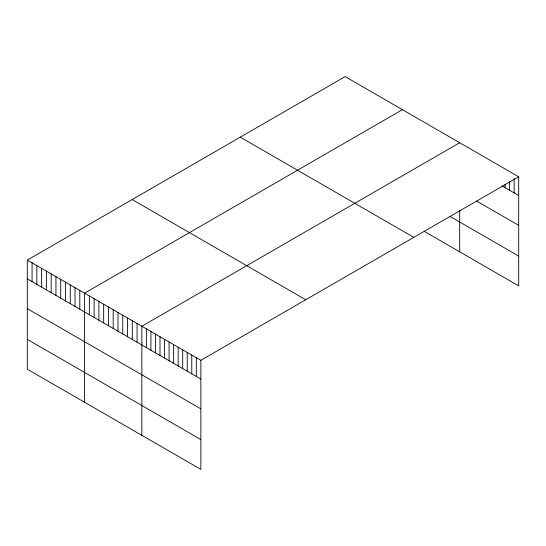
<?xml version="1.0" encoding="UTF-8"?>
<svg xmlns="http://www.w3.org/2000/svg" width="546" height="546" viewBox="0 0 546 546"><rect width="100%" height="100%" fill="white"/><g stroke="black" fill="none" stroke-linecap="round" stroke-linejoin="round"><path stroke-width="0.82" d="M518.7 176.808L200.853 360.312L200.853 469.389L27.3 369.192L27.3 260.114L345.147 76.611L518.7 176.808L518.7 285.886L424.235 231.347M402.422 109.678L84.575 293.182L84.575 402.259M459.691 142.738L141.844 326.249L141.844 435.326M501.842 185.817L518.7 195.55M476.549 201.024L518.7 225.361M450.15 216.496L518.7 256.074M240.26 137.169L413.813 237.367M132.187 199.556L305.74 299.761M27.3 260.114L200.853 360.312M27.3 278.856L200.853 379.06M27.3 308.667L200.853 408.865M27.3 339.38L200.853 439.585M514.161 178.446L514.161 192.929M509.623 181.791L509.623 190.308M505.084 184.282L505.084 187.688M459.691 210.306L459.691 251.815M196.314 357.698L196.314 376.44M191.776 355.077L191.776 373.819M187.237 352.457L187.237 371.198M182.698 349.836L182.698 368.577M178.16 347.215L178.16 365.957M173.621 344.594L173.621 363.336M169.083 341.973L169.083 360.715M164.544 339.353L164.544 358.094M159.998 336.732L159.998 355.473M155.46 334.111L155.46 352.853M150.921 331.49L150.921 350.232M146.383 328.869L146.383 347.611M137.073 323.491L137.073 342.233M132.303 320.734L132.303 339.475M127.525 317.984L127.525 336.725M122.754 315.226L122.754 333.968M117.984 312.469L117.984 331.21M113.206 309.712L113.206 328.46M108.436 306.961L108.436 325.703M103.665 304.204L103.665 322.945M98.894 301.447L98.894 320.188M94.117 298.689L94.117 317.438M89.346 295.939L89.346 314.68M79.798 290.424L79.798 309.166M75.027 287.667L75.027 306.415M70.257 284.916L70.257 303.658M65.479 282.159L65.479 300.901M60.708 279.402L60.708 298.143M55.938 276.651L55.938 295.393M51.167 273.894L51.167 292.636M46.39 271.137L46.39 289.878M41.619 268.379L41.619 287.121M36.848 265.629L36.848 284.37M32.071 262.872L32.071 281.613"/></g></svg>
